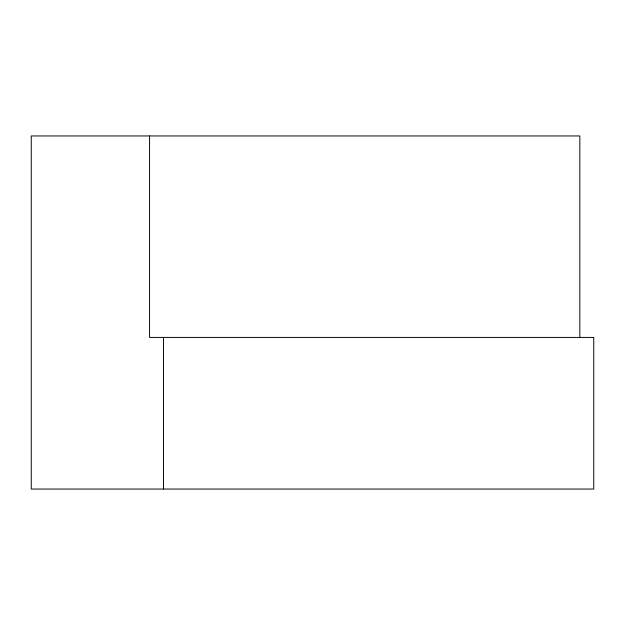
<?xml version="1.0" encoding="UTF-8"?>
<svg xmlns="http://www.w3.org/2000/svg" width="625" height="625" viewBox="0 0 625 625"><rect width="100%" height="100%" fill="white"/><g stroke="black" fill="none" stroke-linecap="round" stroke-linejoin="round"><path stroke-width="0.94" d="M579.836 337.422L579.836 135.953L31.25 135.953L31.25 489.047L593.75 489.047L593.75 337.422L149.57 337.422L149.57 135.953M163.484 337.422L163.484 489.047"/></g></svg>
